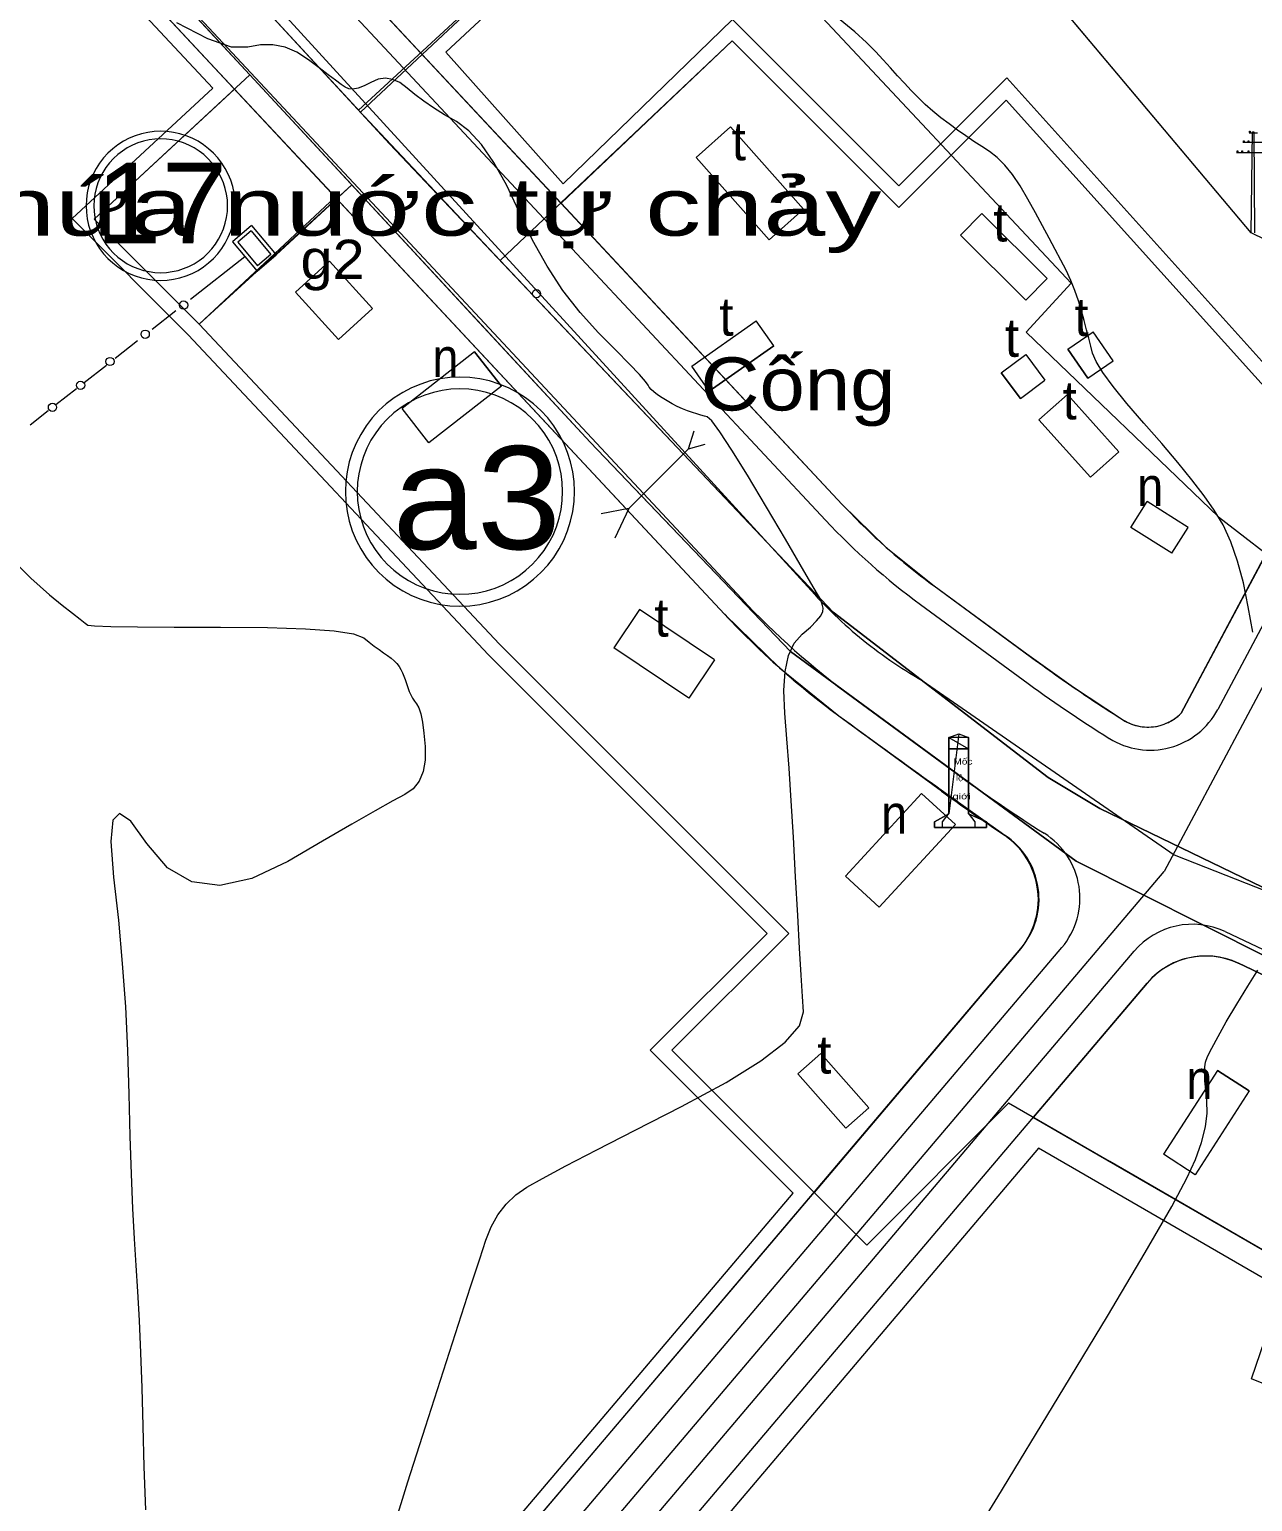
# Model space of a CAD drawing. Header units: metres. Extents: x 533049 to 537618, y 1849954 to 1852676.
# Drawn here: x 534537.1 to 534696.7, y 1851690.5 to 1851882.7 of the extents above; entities that cross this region are included whole.
import ezdxf

# ---------------------------------------------------------------- set-up
doc = ezdxf.new("R2010")
doc.units = ezdxf.units.M
doc.header["$LTSCALE"] = 2
for name, color, linetype, lineweight in [('11', 7, 'Continuous', 13), ('13', 7, 'Continuous', 13), ('16', 7, 'Continuous', 13), ('17', 7, 'Continuous', 13), ('20', 7, 'Continuous', 13), ('38', 7, 'Continuous', 13), ('50', 7, 'Continuous', 13), ('52', 7, 'Continuous', 13), ('54', 7, 'Continuous', 13), ('55', 7, 'Continuous', 13), ('57', 7, 'Continuous', 13)]:
    doc.layers.add(name, color=color, linetype=linetype, lineweight=lineweight)

msp = doc.modelspace()

# ---------------------------------------------------------------- linework, layer by layer
at = {"linetype": 'Continuous', "lineweight": 13}
for points in [[(534663.58, 1852131.84), (534571.52, 1852004.39), (534569.79, 1852002), (534585.19, 1851986.36), (534575.57, 1851975.13), (534599.1, 1851953.4), (534587.06, 1851941.36), (534618.6, 1851907.69), (534580.08, 1851872.11), (534598.55, 1851852.49), (534628.84, 1851881.17), (534650.59, 1851859.42), (534664.59, 1851873.42), (534701, 1851833), (534710.67, 1851842.67), (534738.28, 1851822.97), (534723.82, 1851796.6), (534746.73, 1851790.99), (534735.38, 1851758.28), (534762.52, 1851753.99), (534773.82, 1851796.15), (534825.47, 1851782.32), (534815.73, 1851745.98), (534862.36, 1851739.14)], [(534770.27, 1851745.36), (534767.73, 1851733.31), (534760.61, 1851711.59), (534758.39, 1851704.95), (534729.08, 1851714.48), (534722.72, 1851699.49), (534700.54, 1851708.35), (534704.41, 1851719.7), (534678.11, 1851734.89), (534664.9, 1851742.51), (534646.39, 1851724.01), (534620.97, 1851749.42), (534636.22, 1851764.67), (534598.47, 1851802.42), (534559.28, 1851844.2), (534566.84, 1851851.12), (534569.35, 1851853.24), (534579.19, 1851862.36)], [(534704.41, 1851719.7), (534664.9, 1851742.51), (534646.39, 1851724.01), (534620.97, 1851749.42), (534636.22, 1851764.67), (534598.47, 1851802.42), (534559.28, 1851844.2), (534566.84, 1851851.12), (534569.35, 1851853.24), (534579.19, 1851862.36), (534610.3, 1851828.78), (534636.43, 1851801.48), (534655.08, 1851787.79), (534673.73, 1851774.11), (534686.27, 1851767.8), (534698.81, 1851761.48)]]:
    msp.add_lwpolyline(points, dxfattribs=at)
for points in [[(534580.33, 1851871.84), (534618.6, 1851907.69), (534587.06, 1851941.36), (534599.1, 1851953.4), (534575.57, 1851975.13), (534585.19, 1851986.36), (534569.79, 1852002), (534557.44, 1851989.64), (534535.36, 1851966.56), (534514.63, 1851945.16), (534513.55, 1851944.16), (534546.67, 1851908.29)], [(534735.38, 1851758.28), (534746.73, 1851790.99), (534723.82, 1851796.6), (534738.28, 1851822.97), (534710.67, 1851842.67), (534701, 1851833), (534664.59, 1851873.42), (534650.59, 1851859.42), (534628.84, 1851881.17), (534598.55, 1851852.49), (534613.07, 1851837.16), (534642.01, 1851806.61), (534670.06, 1851785.02), (534676.82, 1851780.99), (534706.02, 1851766.84)], [(534579.19, 1851862.36), (534565.88, 1851876.72), (534545.58, 1851857.91), (534559.28, 1851844.2)]]:
    msp.add_lwpolyline(points, close=True, dxfattribs=at)
at = {"layer": '11'}
for points in [[(534564, 1851859.64), (534563.96, 1851860.49), (534563.85, 1851861.33), (534563.66, 1851862.16), (534563.41, 1851862.97), (534563.08, 1851863.75), (534562.69, 1851864.5), (534562.24, 1851865.22), (534561.72, 1851865.89), (534561.15, 1851866.52), (534560.52, 1851867.09), (534559.85, 1851867.61), (534559.13, 1851868.07), (534558.38, 1851868.46), (534557.59, 1851868.78), (534556.78, 1851869.04), (534555.95, 1851869.22), (534555.11, 1851869.33), (534554.26, 1851869.37), (534553.42, 1851869.33), (534552.57, 1851869.22), (534551.75, 1851869.04), (534550.94, 1851868.78), (534550.15, 1851868.46), (534549.4, 1851868.07), (534548.68, 1851867.61), (534548.01, 1851867.09), (534547.38, 1851866.52), (534546.81, 1851865.89), (534546.29, 1851865.22), (534545.84, 1851864.5), (534545.44, 1851863.75), (534545.12, 1851862.97), (534544.86, 1851862.16), (534544.68, 1851861.33), (534544.57, 1851860.49), (534544.53, 1851859.64), (534544.57, 1851858.79), (534544.68, 1851857.95), (534544.86, 1851857.12), (534545.12, 1851856.31), (534545.44, 1851855.53), (534545.84, 1851854.77), (534546.29, 1851854.06), (534546.81, 1851853.38), (534547.38, 1851852.76), (534548.01, 1851852.18), (534548.68, 1851851.67), (534549.4, 1851851.21), (534550.15, 1851850.82), (534550.94, 1851850.49), (534551.75, 1851850.24), (534552.57, 1851850.05), (534553.42, 1851849.94), (534554.26, 1851849.91), (534555.11, 1851849.94), (534555.95, 1851850.05), (534556.78, 1851850.24), (534557.59, 1851850.49), (534558.38, 1851850.82), (534559.13, 1851851.21), (534559.85, 1851851.67), (534560.52, 1851852.18), (534561.15, 1851852.76), (534561.72, 1851853.38), (534562.24, 1851854.06), (534562.69, 1851854.77), (534563.08, 1851855.53), (534563.41, 1851856.31), (534563.66, 1851857.12), (534563.85, 1851857.95), (534563.96, 1851858.79)], [(534562.99, 1851859.64), (534562.96, 1851860.4), (534562.86, 1851861.15), (534562.69, 1851861.9), (534562.46, 1851862.62), (534562.17, 1851863.33), (534561.82, 1851864), (534561.41, 1851864.64), (534560.95, 1851865.25), (534560.43, 1851865.81), (534559.87, 1851866.32), (534559.27, 1851866.78), (534558.63, 1851867.19), (534557.95, 1851867.55), (534557.25, 1851867.84), (534556.52, 1851868.07), (534555.78, 1851868.23), (534555.02, 1851868.33), (534554.26, 1851868.36), (534553.5, 1851868.33), (534552.75, 1851868.23), (534552.01, 1851868.07), (534551.28, 1851867.84), (534550.58, 1851867.55), (534549.9, 1851867.19), (534549.26, 1851866.78), (534548.66, 1851866.32), (534548.1, 1851865.81), (534547.58, 1851865.25), (534547.12, 1851864.64), (534546.71, 1851864), (534546.36, 1851863.33), (534546.07, 1851862.62), (534545.84, 1851861.9), (534545.67, 1851861.15), (534545.57, 1851860.4), (534545.54, 1851859.64), (534545.57, 1851858.88), (534545.67, 1851858.12), (534545.84, 1851857.38), (534546.07, 1851856.65), (534546.36, 1851855.95), (534546.71, 1851855.28), (534547.12, 1851854.63), (534547.58, 1851854.03), (534548.1, 1851853.47), (534548.66, 1851852.95), (534549.26, 1851852.49), (534549.9, 1851852.08), (534550.58, 1851851.73), (534551.28, 1851851.44), (534552.01, 1851851.21), (534552.75, 1851851.05), (534553.5, 1851850.95), (534554.26, 1851850.91), (534555.02, 1851850.95), (534555.78, 1851851.05), (534556.52, 1851851.21), (534557.25, 1851851.44), (534557.95, 1851851.73), (534558.63, 1851852.08), (534559.27, 1851852.49), (534559.87, 1851852.95), (534560.43, 1851853.47), (534560.95, 1851854.03), (534561.41, 1851854.63), (534561.82, 1851855.28), (534562.17, 1851855.95), (534562.46, 1851856.65), (534562.69, 1851857.38), (534562.86, 1851858.12), (534562.96, 1851858.88)], [(534608.26, 1851822.34), (534608.2, 1851823.64), (534608.03, 1851824.93), (534607.75, 1851826.21), (534607.36, 1851827.45), (534606.86, 1851828.65), (534606.26, 1851829.81), (534605.55, 1851830.91), (534604.76, 1851831.95), (534603.88, 1851832.91), (534602.92, 1851833.79), (534601.88, 1851834.58), (534600.78, 1851835.28), (534599.63, 1851835.89), (534598.42, 1851836.38), (534597.18, 1851836.78), (534595.91, 1851837.06), (534594.61, 1851837.23), (534593.31, 1851837.29), (534592.01, 1851837.23), (534590.71, 1851837.06), (534589.44, 1851836.78), (534588.2, 1851836.38), (534586.99, 1851835.89), (534585.84, 1851835.28), (534584.74, 1851834.58), (534583.7, 1851833.79), (534582.74, 1851832.91), (534581.86, 1851831.95), (534581.07, 1851830.91), (534580.36, 1851829.81), (534579.76, 1851828.65), (534579.26, 1851827.45), (534578.87, 1851826.21), (534578.59, 1851824.93), (534578.42, 1851823.64), (534578.36, 1851822.34), (534578.42, 1851821.03), (534578.59, 1851819.74), (534578.87, 1851818.47), (534579.26, 1851817.23), (534579.76, 1851816.02), (534580.36, 1851814.86), (534581.07, 1851813.76), (534581.86, 1851812.73), (534582.74, 1851811.77), (534583.7, 1851810.89), (534584.74, 1851810.09), (534585.84, 1851809.39), (534586.99, 1851808.79), (534588.2, 1851808.29), (534589.44, 1851807.9), (534590.71, 1851807.62), (534592.01, 1851807.45), (534593.31, 1851807.39), (534594.61, 1851807.45), (534595.91, 1851807.62), (534597.18, 1851807.9), (534598.42, 1851808.29), (534599.63, 1851808.79), (534600.78, 1851809.39), (534601.88, 1851810.09), (534602.92, 1851810.89), (534603.88, 1851811.77), (534604.76, 1851812.73), (534605.55, 1851813.76), (534606.26, 1851814.86), (534606.86, 1851816.02), (534607.36, 1851817.23), (534607.75, 1851818.47), (534608.03, 1851819.74), (534608.2, 1851821.03)], [(534606.71, 1851822.34), (534606.66, 1851823.51), (534606.51, 1851824.66), (534606.25, 1851825.81), (534605.9, 1851826.92), (534605.46, 1851828), (534604.92, 1851829.04), (534604.29, 1851830.02), (534603.58, 1851830.95), (534602.79, 1851831.81), (534601.92, 1851832.6), (534601, 1851833.32), (534600.01, 1851833.94), (534598.97, 1851834.48), (534597.89, 1851834.93), (534596.78, 1851835.28), (534595.64, 1851835.54), (534594.48, 1851835.69), (534593.31, 1851835.74), (534592.14, 1851835.69), (534590.98, 1851835.54), (534589.84, 1851835.28), (534588.73, 1851834.93), (534587.65, 1851834.48), (534586.61, 1851833.94), (534585.62, 1851833.32), (534584.7, 1851832.6), (534583.83, 1851831.81), (534583.04, 1851830.95), (534582.33, 1851830.02), (534581.7, 1851829.04), (534581.16, 1851828), (534580.72, 1851826.92), (534580.37, 1851825.81), (534580.11, 1851824.66), (534579.96, 1851823.51), (534579.91, 1851822.34), (534579.96, 1851821.17), (534580.11, 1851820.01), (534580.37, 1851818.87), (534580.72, 1851817.75), (534581.16, 1851816.67), (534581.7, 1851815.64), (534582.33, 1851814.65), (534583.04, 1851813.72), (534583.83, 1851812.86), (534584.7, 1851812.07), (534585.62, 1851811.36), (534586.61, 1851810.73), (534587.65, 1851810.19), (534588.73, 1851809.74), (534589.84, 1851809.39), (534590.98, 1851809.14), (534592.14, 1851808.99), (534593.31, 1851808.94), (534594.48, 1851808.99), (534595.64, 1851809.14), (534596.78, 1851809.39), (534597.89, 1851809.74), (534598.97, 1851810.19), (534600.01, 1851810.73), (534601, 1851811.36), (534601.92, 1851812.07), (534602.79, 1851812.86), (534603.58, 1851813.72), (534604.29, 1851814.65), (534604.92, 1851815.64), (534605.46, 1851816.67), (534605.9, 1851817.75), (534606.25, 1851818.87), (534606.51, 1851820.01), (534606.66, 1851821.17)]]:
    msp.add_lwpolyline(points, close=True, dxfattribs=at)
at = {"layer": '13'}
for points in [[(534840.88, 1852069.34), (534783.84, 1851957.97), (534685.19, 1851772.78)], [(534444.92, 1852021.67), (534639.6, 1851808.9), (534640.03, 1851808.45), (534640.45, 1851807.99), (534640.88, 1851807.55), (534641.32, 1851807.11), (534641.76, 1851806.67), (534642.21, 1851806.23), (534642.66, 1851805.81), (534643.11, 1851805.38), (534643.57, 1851804.96), (534644.04, 1851804.55), (534644.5, 1851804.14), (534644.98, 1851803.74), (534645.45, 1851803.34), (534645.93, 1851802.95), (534646.42, 1851802.56), (534646.91, 1851802.18), (534647.4, 1851801.8), (534647.9, 1851801.43), (534648.4, 1851801.06), (534648.91, 1851800.7), (534649.41, 1851800.34), (534649.93, 1851799.99), (534650.44, 1851799.64), (534650.96, 1851799.3), (534651.49, 1851798.97), (534652.01, 1851798.64), (534652.55, 1851798.32), (534653.08, 1851798), (534653.62, 1851797.69), (534686.5, 1851774.93), (534714.49, 1851763.94)], [(534524.44, 1851607.55), (534592.72, 1851663.71), (534685.19, 1851772.78)]]:
    msp.add_lwpolyline(points, dxfattribs=at)
at = {"layer": '17'}
for points in [[(534657.11, 1851790.26), (534658.41, 1851790.71), (534657.11, 1851780.29), (534655.23, 1851779.23), (534655.23, 1851778.52), (534662.01, 1851778.52), (534662.01, 1851779.26), (534659.67, 1851780.29), (534659.67, 1851788.75), (534659.67, 1851788.75), (534659.67, 1851789.22), (534659.67, 1851790.26)], [(534657.11, 1851788.75), (534659.67, 1851788.75), (534659.67, 1851780.29), (534662.01, 1851779.26), (534662.01, 1851778.52), (534655.23, 1851778.52), (534655.23, 1851779.23), (534657.11, 1851780.29), (534657.11, 1851790.26), (534659.67, 1851788.75)]]:
    msp.add_lwpolyline(points, close=True, dxfattribs=at)
msp.add_lwpolyline([(534657.11, 1851790.26), (534658.41, 1851790.71), (534659.67, 1851790.26), (534659.67, 1851789.22), (534659.67, 1851788.75), (534657.11, 1851788.75), (534657.11, 1851790.26), (534657.11, 1851780.36), (534656.22, 1851779.23), (534656.22, 1851778.52), (534660.56, 1851778.52), (534660.56, 1851779.23), (534659.67, 1851780.36), (534659.67, 1851788.75)], dxfattribs=at)
at = {"layer": '20'}
for p, q in [((534696.56, 1851856.13), (534662.84, 1851896.23)), ((534628.61, 1851869.93), (534624.12, 1851865.95)), ((534638.15, 1851859.18), (534628.61, 1851869.93)), ((534628.61, 1851869.93), (534638.15, 1851859.18)), ((534624.12, 1851865.95), (534633.66, 1851855.2)), ((534638.15, 1851859.18), (534633.66, 1851855.2)), ((534658.61, 1851855.8), (534661.43, 1851858.63)), ((534661.43, 1851858.63), (534669.95, 1851850.16)), ((534566.12, 1851857.06), (534563.61, 1851854.93)), ((534566.12, 1851857.06), (534563.61, 1851854.93)), ((534566.12, 1851857.06), (534569.35, 1851853.24)), ((534563.61, 1851854.93), (534566.84, 1851851.12)), ((534566.06, 1851856.35), (534564.32, 1851854.88)), ((534564.32, 1851854.88), (534566.9, 1851851.82)), ((534566.06, 1851856.35), (534568.65, 1851853.3)), ((534658.61, 1851855.8), (534667.13, 1851847.32)), ((534658.61, 1851855.8), (534667.13, 1851847.32)), ((534558.15, 1851847.47), (534565.23, 1851853.03)), ((534569.35, 1851853.24), (534566.84, 1851851.12)), ((534568.65, 1851853.3), (534566.9, 1851851.82)), ((534576.29, 1851852.4), (534571.85, 1851848.36)), ((534581.89, 1851846.23), (534576.29, 1851852.4)), ((534667.13, 1851847.32), (534669.95, 1851850.16)), ((534577.45, 1851842.2), (534571.85, 1851848.36)), ((534553.15, 1851843.55), (534556.24, 1851845.97)), ((534581.89, 1851846.23), (534577.45, 1851842.2)), ((534623.55, 1851838.73), (534631.97, 1851844.63)), ((534634.27, 1851841.36), (534631.97, 1851844.63)), ((534672.64, 1851840.92), (534675.94, 1851843.18)), ((534678.54, 1851839.39), (534675.94, 1851843.18)), ((534548.3, 1851839.74), (534551.23, 1851842.04)), ((534634.27, 1851841.36), (534625.84, 1851835.46)), ((534625.84, 1851835.46), (534634.27, 1851841.36)), ((534595.2, 1851840.59), (534585.75, 1851833.19)), ((534595.2, 1851840.59), (534598.72, 1851836.1)), ((534598.72, 1851836.1), (534595.2, 1851840.59)), ((534663.95, 1851837.83), (534667.15, 1851840.22)), ((534667.15, 1851840.22), (534669.65, 1851836.89)), ((534672.64, 1851840.92), (534675.24, 1851837.13)), ((534675.24, 1851837.13), (534672.64, 1851840.92)), ((534675.24, 1851837.13), (534678.54, 1851839.39)), ((534544.29, 1851836.59), (534547.17, 1851838.85)), ((534625.84, 1851835.46), (534623.55, 1851838.73)), ((534666.44, 1851834.5), (534663.95, 1851837.83)), ((534663.95, 1851837.83), (534666.44, 1851834.5)), ((534540.6, 1851833.7), (534543.28, 1851835.8)), ((534598.72, 1851836.1), (534589.27, 1851828.7)), ((534666.44, 1851834.5), (534669.65, 1851836.89)), ((534668.86, 1851831.69), (534672.58, 1851835.03)), ((534672.58, 1851835.03), (534679.29, 1851827.55)), ((534537.23, 1851831.05), (534539.6, 1851832.91)), ((534589.27, 1851828.7), (534585.75, 1851833.19)), ((534668.86, 1851831.69), (534675.57, 1851824.21)), ((534668.86, 1851831.69), (534675.57, 1851824.21)), ((534636.43, 1851801.48), (534610.3, 1851828.78)), ((534623.15, 1851827.9), (534615.34, 1851820.13)), ((534623.15, 1851827.9), (534625.3, 1851828.52)), ((534675.57, 1851824.21), (534679.29, 1851827.55)), ((534615.34, 1851820.13), (534611.74, 1851819.42)), ((534615.34, 1851820.13), (534613.54, 1851816.26)), ((534680.87, 1851817.66), (534683, 1851821.04)), ((534688.35, 1851817.67), (534683, 1851821.04)), ((534686.22, 1851814.29), (534680.87, 1851817.66)), ((534686.22, 1851814.29), (534680.87, 1851817.66)), ((534686.22, 1851814.29), (534688.35, 1851817.67)), ((534616.73, 1851806.95), (534613.39, 1851801.97)), ((534626.53, 1851800.38), (534616.73, 1851806.95)), ((534626.53, 1851800.38), (534616.73, 1851806.95)), ((534623.19, 1851795.4), (534613.39, 1851801.97)), ((534626.53, 1851800.38), (534623.19, 1851795.4)), ((534643.62, 1851772.15), (534653.54, 1851782.95)), ((534653.54, 1851782.95), (534657.96, 1851778.89)), ((534648.03, 1851768.09), (534657.96, 1851778.89)), ((534648.03, 1851768.09), (534657.96, 1851778.89)), ((534648.03, 1851768.09), (534643.62, 1851772.15)), ((534640.39, 1851749.01), (534637.39, 1851746.36)), ((534646.67, 1851741.9), (534640.39, 1851749.01)), ((534646.67, 1851741.9), (534640.39, 1851749.01)), ((534643.68, 1851739.26), (534637.39, 1851746.36)), ((534692.15, 1851746.78), (534685.11, 1851735.85)), ((534692.15, 1851746.78), (534696.28, 1851744.12)), ((534696.28, 1851744.12), (534692.15, 1851746.78)), ((534696.28, 1851744.12), (534689.24, 1851733.19)), ((534646.67, 1851741.9), (534643.68, 1851739.26)), ((534689.24, 1851733.19), (534685.11, 1851735.85))]:
    msp.add_line(p, q, dxfattribs=at)
for points in [[(534741.15, 1852246.88), (534721.54, 1852216.28), (534663.58, 1852131.84), (534569.79, 1852002), (534585.19, 1851986.36), (534565.95, 1851963.9), (534673.07, 1851849.55), (534667.19, 1851843.13), (534692.3, 1851819.06), (534711, 1851804.62), (534723.82, 1851796.6), (534822.11, 1851772.54), (534865.39, 1851759.7), (534875.54, 1851777.35), (534912.93, 1851766.65), (534991.2, 1851758.3), (535028.59, 1851760.44), (535030.2, 1851744.39), (535045.15, 1851742.79), (535046.22, 1851760.44), (535104.99, 1851748.14), (535104.96, 1851747.93), (535141.4, 1851743.47)], [(534584.13, 1851867.72), (534509.22, 1851948.85), (534459.87, 1852003.98)], [(534469.2, 1851982.51), (534510.99, 1851935.98), (534610.3, 1851828.78)], [(534739.71, 1851835.06), (534696.56, 1851856.13), (534662.84, 1851896.23)], [(534670.06, 1851785.02), (534642.01, 1851806.61), (534584.13, 1851867.72)], [(534584.13, 1851867.72), (534642.01, 1851806.61), (534670.06, 1851785.02), (534676.82, 1851780.99)], [(534615.34, 1851820.13), (534623.15, 1851827.9), (534623.88, 1851830.25)], [(534673.73, 1851774.11), (534636.43, 1851801.48), (534610.3, 1851828.78)], [(534676.82, 1851780.99), (534706.02, 1851766.84), (534735.38, 1851758.28)], [(534676.82, 1851780.99), (534706.02, 1851766.84), (534735.38, 1851758.28), (534783.22, 1851750.73)], [(534753.5, 1851690.37), (534767.73, 1851732.8), (534770.27, 1851745.36), (534730.73, 1851751.49), (534698.81, 1851761.48), (534673.73, 1851774.11)], [(534753.61, 1851690.69), (534767.73, 1851732.8), (534770.27, 1851745.36), (534730.73, 1851751.49), (534698.81, 1851761.48), (534673.73, 1851774.11)]]:
    msp.add_lwpolyline(points, dxfattribs=at)
for centre in [(534603.3, 1851848.17), (534557.25, 1851846.68), (534552.24, 1851842.88), (534547.64, 1851839.32), (534543.81, 1851836.21), (534540.14, 1851833.34)]:
    msp.add_circle(centre, 0.539, dxfattribs=at)
at = {"layer": '38'}
for points in [[(534621.43, 1851907.6), (534591.47, 1851879.69), (534606.78, 1851862.5), (534628.87, 1851883.96), (534650.59, 1851862.25), (534664.66, 1851876.32), (534701.08, 1851835.9)], [(534621.43, 1851907.6), (534591.47, 1851879.69), (534606.78, 1851862.5), (534628.87, 1851883.96), (534650.59, 1851862.25), (534664.66, 1851876.32), (534701.08, 1851835.9)], [(534557.84, 1851842.81), (534542.69, 1851857.96), (534561.06, 1851874.98), (534539.79, 1851897.77), (534518.59, 1851881.49), (534501.9, 1851898.18)], [(534588.64, 1851673.97), (534636.79, 1851730.77), (534618.15, 1851749.42), (534633.4, 1851764.67), (534597.04, 1851801.03), (534557.84, 1851842.81), (534542.69, 1851857.96), (534561.06, 1851874.98), (534539.79, 1851897.77), (534518.59, 1851881.49), (534501.9, 1851898.18)], [(534588.64, 1851673.97), (534636.79, 1851730.77), (534618.15, 1851749.42), (534633.4, 1851764.67), (534597.04, 1851801.03), (534557.84, 1851842.81)], [(534746.52, 1851673.93), (534750.47, 1851691.21), (534754.3, 1851702.98), (534730.85, 1851710.6), (534724.41, 1851695.43), (534696.6, 1851706.55), (534700.6, 1851718.27), (534668.82, 1851736.63), (534612.28, 1851669.93)], [(534746.52, 1851673.93), (534750.47, 1851691.21), (534754.3, 1851702.98), (534730.85, 1851710.6), (534724.41, 1851695.43), (534696.6, 1851706.55), (534700.6, 1851718.27), (534668.82, 1851736.63), (534612.28, 1851669.93)]]:
    msp.add_lwpolyline(points, dxfattribs=at)
at = {"layer": '50'}
msp.add_lwpolyline([(534577.23, 1851860.57), (534563.89, 1851874.87), (534545.58, 1851857.91), (534559.28, 1851844.2)], close=True, dxfattribs=at)
at = {"layer": '52'}
for points in [[(534528.78, 1851943.27), (534588.4, 1851879.39), (534618.6, 1851907.69)], [(534701, 1851833), (534664.59, 1851873.42), (534650.59, 1851859.42), (534628.84, 1851881.17), (534606.49, 1851860.01), (534643.2, 1851820.66), (534648.94, 1851815.06), (534655.17, 1851810.03), (534667.26, 1851801.16), (534673.37, 1851796.8), (534679.64, 1851792.67), (534680.09, 1851792.39), (534680.56, 1851792.15), (534681.05, 1851791.95), (534681.56, 1851791.8), (534682.07, 1851791.69), (534682.6, 1851791.62), (534683.13, 1851791.6), (534683.65, 1851791.63), (534684.18, 1851791.7), (534684.69, 1851791.82), (534685.2, 1851791.98), (534685.68, 1851792.19), (534686.15, 1851792.44), (534686.59, 1851792.73), (534687.01, 1851793.05), (534687.4, 1851793.41), (534712.82, 1851841.13)], [(534701.1, 1851757.84), (534694.89, 1851760.78), (534694.08, 1851761.11), (534693.25, 1851761.38), (534692.4, 1851761.57), (534691.54, 1851761.69), (534690.67, 1851761.73), (534689.8, 1851761.7), (534688.93, 1851761.59), (534688.08, 1851761.41), (534687.25, 1851761.15), (534686.44, 1851760.82), (534685.66, 1851760.42), (534684.92, 1851759.96), (534684.23, 1851759.43), (534683.58, 1851758.84), (534682.99, 1851758.2), (534668.12, 1851740.66), (534704.41, 1851719.7)]]:
    msp.add_lwpolyline(points, dxfattribs=at)
msp.add_lwpolyline([(534559.28, 1851844.2), (534577.04, 1851860.78), (534627.85, 1851806.33), (534634.99, 1851799.36), (534642.75, 1851793.09), (534653.53, 1851785.26), (534664.39, 1851777.52), (534665.08, 1851776.98), (534665.73, 1851776.39), (534666.33, 1851775.74), (534666.86, 1851775.04), (534667.34, 1851774.3), (534667.75, 1851773.52), (534668.09, 1851772.7), (534668.36, 1851771.87), (534668.56, 1851771.01), (534668.69, 1851770.14), (534668.74, 1851769.26), (534668.71, 1851768.37), (534668.61, 1851767.5), (534668.43, 1851766.64), (534668.18, 1851765.79), (534667.86, 1851764.97), (534667.47, 1851764.18), (534667.02, 1851763.43), (534666.5, 1851762.71), (534639.51, 1851730.88), (534620.97, 1851749.42), (534636.22, 1851764.67), (534598.47, 1851802.42)], close=True, dxfattribs=at)
at = {"layer": '54'}
for p, q in [((534528.78, 1851943.27), (534643.2, 1851820.66)), ((534526.59, 1851941.23), (534641.01, 1851818.61)), ((534508.91, 1851933.79), (534627.85, 1851806.33)), ((534764.07, 1851928.84), (534692.19, 1851793.9)), ((534655.17, 1851810.03), (534668.56, 1851800.2)), ((534653.4, 1851807.61), (534666.79, 1851797.78)), ((534644.52, 1851795.51), (534657.91, 1851785.69)), ((534642.75, 1851793.09), (534656.14, 1851783.27)), ((534592.99, 1851669.82), (534671.84, 1851762.83)), ((534681.26, 1851762.34), (534604, 1851671.21))]:
    msp.add_line(p, q, dxfattribs=at)
for points in [[(534448.14, 1852006.51), (534511.1, 1851935.84), (534630.04, 1851808.38)], [(534693.15, 1851764.91), (534702.23, 1851760.63), (534715.53, 1851756.07)]]:
    msp.add_lwpolyline(points, dxfattribs=at)
for centre, radius, start, end in [((534705.9, 1851879.16), 88.75, 223.0198, 233.7327), ((534705.9, 1851879.16), 103.75, 223.0198, 233.7327), ((534705.9, 1851879.16), 106.75, 223.0198, 233.7327), ((534778.44, 1851949.96), 188.75, 233.7327, 237.8656), ((534683.37, 1851798.6), 10, 237.8656, 331.956), ((534778.44, 1851949.96), 203.75, 233.7327, 237.6961), ((534664.21, 1851769.29), 10, 319.7095, 57.6961), ((534688.89, 1851755.87), 10, 64.722, 139.7096)]:
    msp.add_arc(centre, radius, start, end, dxfattribs=at)
at = {"layer": '55'}
for p, q in [((534759.66, 1851929.06), (534687.4, 1851793.41)), ((534559.28, 1851844.2), (534577.04, 1851860.78)), ((534642.75, 1851793.09), (534656.14, 1851783.27)), ((534590.17, 1851672.68), (534666.5, 1851762.71)), ((534609.88, 1851671.97), (534682.99, 1851758.2))]:
    msp.add_line(p, q, dxfattribs=at)
for points in [[(534445.89, 1852004.53), (534508.88, 1851933.82), (534627.85, 1851806.33)], [(534528.78, 1851943.27), (534588.4, 1851879.39), (534618.6, 1851907.69)], [(534618.6, 1851907.69), (534588.4, 1851879.39), (534606.52, 1851859.97), (534628.84, 1851881.17), (534650.59, 1851859.42), (534664.59, 1851873.42), (534701, 1851833)], [(534559.28, 1851844.2), (534545.58, 1851857.91), (534563.89, 1851874.87), (534540.01, 1851900.46)], [(534701, 1851833), (534664.59, 1851873.42), (534650.59, 1851859.42), (534628.84, 1851881.17), (534606.52, 1851859.97), (534643.2, 1851820.66), (534643.58, 1851820.26), (534643.96, 1851819.86), (534644.35, 1851819.46), (534644.73, 1851819.06), (534645.12, 1851818.67), (534645.51, 1851818.28), (534645.91, 1851817.89), (534646.3, 1851817.51), (534646.7, 1851817.12), (534647.1, 1851816.74), (534647.51, 1851816.36), (534647.91, 1851815.99), (534648.32, 1851815.62), (534648.73, 1851815.25), (534649.14, 1851814.88), (534649.56, 1851814.52), (534649.98, 1851814.15), (534650.4, 1851813.79), (534650.82, 1851813.44), (534651.25, 1851813.08), (534651.67, 1851812.73), (534652.1, 1851812.38), (534652.53, 1851812.04), (534652.97, 1851811.7), (534653.4, 1851811.36), (534653.84, 1851811.02), (534654.28, 1851810.69), (534654.73, 1851810.35), (534655.17, 1851810.03), (534667.26, 1851801.16), (534667.68, 1851800.85), (534668.09, 1851800.54), (534668.51, 1851800.24), (534668.93, 1851799.93), (534669.35, 1851799.63), (534669.77, 1851799.33), (534670.19, 1851799.02), (534670.61, 1851798.72), (534671.04, 1851798.43), (534671.46, 1851798.13), (534671.88, 1851797.83), (534672.31, 1851797.53), (534672.73, 1851797.24), (534673.16, 1851796.95), (534673.59, 1851796.65), (534674.01, 1851796.36), (534674.44, 1851796.07), (534674.87, 1851795.78), (534675.3, 1851795.49), (534675.73, 1851795.21), (534676.16, 1851794.92), (534676.6, 1851794.64), (534677.03, 1851794.35), (534677.46, 1851794.07), (534677.9, 1851793.79), (534678.33, 1851793.51), (534678.77, 1851793.23), (534679.2, 1851792.95), (534679.64, 1851792.67), (534679.88, 1851792.51), (534680.14, 1851792.36), (534680.39, 1851792.23), (534680.66, 1851792.11), (534680.93, 1851792), (534681.21, 1851791.9), (534681.48, 1851791.81), (534681.77, 1851791.75), (534682.05, 1851791.69), (534682.34, 1851791.65), (534682.63, 1851791.62), (534682.93, 1851791.6), (534683.22, 1851791.6), (534683.51, 1851791.62), (534683.8, 1851791.64), (534684.09, 1851791.69), (534684.37, 1851791.74), (534684.66, 1851791.81), (534684.94, 1851791.89), (534685.21, 1851791.99), (534685.48, 1851792.1), (534685.75, 1851792.22), (534686.01, 1851792.36), (534686.26, 1851792.5), (534686.5, 1851792.66), (534686.74, 1851792.83), (534686.97, 1851793.02), (534687.19, 1851793.21), (534687.4, 1851793.41), (534712.82, 1851841.13)], [(534590.17, 1851672.68), (534639.51, 1851730.88), (534620.97, 1851749.42), (534636.22, 1851764.67), (534598.47, 1851802.42), (534559.28, 1851844.2)], [(534701.1, 1851757.84), (534694.89, 1851760.78), (534694.48, 1851760.96), (534694.06, 1851761.13), (534693.63, 1851761.27), (534693.2, 1851761.4), (534692.76, 1851761.5), (534692.31, 1851761.59), (534691.87, 1851761.66), (534691.42, 1851761.7), (534690.97, 1851761.73), (534690.52, 1851761.73), (534690.07, 1851761.72), (534689.62, 1851761.68), (534689.17, 1851761.63), (534688.72, 1851761.55), (534688.28, 1851761.46), (534687.85, 1851761.34), (534687.42, 1851761.21), (534686.99, 1851761.05), (534686.58, 1851760.88), (534686.17, 1851760.69), (534685.77, 1851760.48), (534685.38, 1851760.25), (534685, 1851760.01), (534684.63, 1851759.74), (534684.28, 1851759.47), (534683.93, 1851759.17), (534683.61, 1851758.86), (534683.29, 1851758.54), (534682.99, 1851758.2), (534668.12, 1851740.66), (534704.41, 1851719.7)], [(534694.89, 1851760.78), (534701.1, 1851757.84), (534714.62, 1851753.21)]]:
    msp.add_lwpolyline(points, dxfattribs=at)
msp.add_lwpolyline([(534559.28, 1851844.2), (534577.04, 1851860.78), (534627.85, 1851806.33), (534628.32, 1851805.83), (534628.79, 1851805.33), (534629.27, 1851804.84), (534629.75, 1851804.34), (534630.24, 1851803.85), (534630.72, 1851803.37), (534631.21, 1851802.89), (534631.71, 1851802.41), (534632.2, 1851801.93), (534632.7, 1851801.46), (534633.21, 1851800.99), (534633.71, 1851800.52), (534634.22, 1851800.05), (534634.73, 1851799.59), (534635.25, 1851799.14), (534635.76, 1851798.68), (534636.28, 1851798.23), (534636.81, 1851797.79), (534637.33, 1851797.34), (534637.86, 1851796.9), (534638.39, 1851796.46), (534638.93, 1851796.03), (534639.47, 1851795.6), (534640.01, 1851795.17), (534640.55, 1851794.75), (534641.09, 1851794.33), (534641.64, 1851793.92), (534642.19, 1851793.5), (534642.75, 1851793.09), (534643.49, 1851792.55), (534644.23, 1851792.01), (534644.97, 1851791.46), (534645.71, 1851790.92), (534646.46, 1851790.38), (534647.2, 1851789.84), (534647.94, 1851789.3), (534648.69, 1851788.76), (534649.43, 1851788.22), (534650.18, 1851787.68), (534650.92, 1851787.14), (534651.67, 1851786.6), (534652.41, 1851786.06), (534653.16, 1851785.53), (534653.9, 1851784.99), (534654.65, 1851784.45), (534655.4, 1851783.92), (534656.14, 1851783.38), (534656.89, 1851782.85), (534657.64, 1851782.31), (534658.39, 1851781.78), (534659.14, 1851781.24), (534659.89, 1851780.71), (534660.63, 1851780.18), (534661.38, 1851779.65), (534662.13, 1851779.11), (534662.88, 1851778.58), (534663.63, 1851778.05), (534664.39, 1851777.52), (534664.85, 1851777.18), (534665.29, 1851776.8), (534665.71, 1851776.41), (534666.11, 1851775.99), (534666.48, 1851775.55), (534666.83, 1851775.09), (534667.15, 1851774.61), (534667.45, 1851774.11), (534667.71, 1851773.6), (534667.95, 1851773.07), (534668.16, 1851772.53), (534668.33, 1851771.98), (534668.48, 1851771.42), (534668.59, 1851770.86), (534668.67, 1851770.29), (534668.72, 1851769.71), (534668.74, 1851769.13), (534668.72, 1851768.56), (534668.67, 1851767.98), (534668.59, 1851767.41), (534668.48, 1851766.84), (534668.34, 1851766.28), (534668.16, 1851765.73), (534667.96, 1851765.19), (534667.72, 1851764.67), (534667.46, 1851764.15), (534667.16, 1851763.66), (534666.84, 1851763.18), (534666.5, 1851762.71), (534639.51, 1851730.88), (534620.97, 1851749.42), (534636.22, 1851764.67), (534598.47, 1851802.42)], close=True, dxfattribs=at)
for centre, radius, start, end in [((534705.9, 1851879.16), 106.75, 223.0198, 233.7327), ((534778.44, 1851949.96), 206.75, 233.7327, 236.5188), ((534658.87, 1851769.18), 10, 319.7095, 56.5188), ((534690.62, 1851751.73), 10, 64.722, 139.7096)]:
    msp.add_arc(centre, radius, start, end, dxfattribs=at)
at = {"layer": '57'}
for p, q in [((534696.56, 1851856.13), (534662.84, 1851896.23)), ((534628.61, 1851869.93), (534624.12, 1851865.95)), ((534638.15, 1851859.18), (534628.61, 1851869.93)), ((534628.61, 1851869.93), (534638.15, 1851859.18)), ((534695.47, 1851867.93), (534698.18, 1851867.93)), ((534696.28, 1851869.18), (534697.37, 1851869.18)), ((534694.66, 1851866.6), (534698.94, 1851866.6)), ((534624.12, 1851865.95), (534633.66, 1851855.2)), ((534638.15, 1851859.18), (534633.66, 1851855.2)), ((534658.61, 1851855.8), (534661.43, 1851858.63)), ((534661.43, 1851858.63), (534669.95, 1851850.16)), ((534566.12, 1851857.06), (534563.61, 1851854.93)), ((534566.12, 1851857.06), (534563.61, 1851854.93)), ((534566.12, 1851857.06), (534569.35, 1851853.24)), ((534563.61, 1851854.93), (534566.84, 1851851.12)), ((534566.06, 1851856.35), (534564.32, 1851854.88)), ((534564.32, 1851854.88), (534566.9, 1851851.82)), ((534566.06, 1851856.35), (534568.65, 1851853.3)), ((534658.61, 1851855.8), (534667.13, 1851847.32)), ((534658.61, 1851855.8), (534667.13, 1851847.32)), ((534558.15, 1851847.47), (534565.23, 1851853.03)), ((534569.35, 1851853.24), (534566.84, 1851851.12)), ((534568.65, 1851853.3), (534566.9, 1851851.82)), ((534576.29, 1851852.4), (534571.85, 1851848.36)), ((534581.89, 1851846.23), (534576.29, 1851852.4)), ((534667.13, 1851847.32), (534669.95, 1851850.16)), ((534577.45, 1851842.2), (534571.85, 1851848.36)), ((534553.15, 1851843.55), (534556.24, 1851845.97)), ((534581.89, 1851846.23), (534577.45, 1851842.2)), ((534623.55, 1851838.73), (534631.97, 1851844.63)), ((534634.27, 1851841.36), (534631.97, 1851844.63)), ((534672.64, 1851840.92), (534675.94, 1851843.18)), ((534678.54, 1851839.39), (534675.94, 1851843.18)), ((534548.3, 1851839.74), (534551.23, 1851842.04)), ((534634.27, 1851841.36), (534625.84, 1851835.46)), ((534625.84, 1851835.46), (534634.27, 1851841.36)), ((534595.2, 1851840.59), (534585.75, 1851833.19)), ((534595.2, 1851840.59), (534598.72, 1851836.1)), ((534598.72, 1851836.1), (534595.2, 1851840.59)), ((534663.95, 1851837.83), (534667.15, 1851840.22)), ((534667.15, 1851840.22), (534669.65, 1851836.89)), ((534672.64, 1851840.92), (534675.24, 1851837.13)), ((534675.24, 1851837.13), (534672.64, 1851840.92)), ((534675.24, 1851837.13), (534678.54, 1851839.39)), ((534544.29, 1851836.59), (534547.17, 1851838.85)), ((534625.84, 1851835.46), (534623.55, 1851838.73)), ((534666.44, 1851834.5), (534663.95, 1851837.83)), ((534663.95, 1851837.83), (534666.44, 1851834.5)), ((534540.6, 1851833.7), (534543.28, 1851835.8)), ((534598.72, 1851836.1), (534589.27, 1851828.7)), ((534666.44, 1851834.5), (534669.65, 1851836.89)), ((534668.86, 1851831.69), (534672.58, 1851835.03)), ((534672.58, 1851835.03), (534679.29, 1851827.55)), ((534537.23, 1851831.05), (534539.6, 1851832.91)), ((534589.27, 1851828.7), (534585.75, 1851833.19)), ((534668.86, 1851831.69), (534675.57, 1851824.21)), ((534668.86, 1851831.69), (534675.57, 1851824.21)), ((534636.43, 1851801.48), (534610.3, 1851828.78)), ((534623.15, 1851827.9), (534615.34, 1851820.13)), ((534623.15, 1851827.9), (534625.3, 1851828.52)), ((534675.57, 1851824.21), (534679.29, 1851827.55)), ((534615.34, 1851820.13), (534611.74, 1851819.42)), ((534615.34, 1851820.13), (534613.54, 1851816.26)), ((534680.87, 1851817.66), (534683, 1851821.04)), ((534688.35, 1851817.67), (534683, 1851821.04)), ((534686.22, 1851814.29), (534680.87, 1851817.66)), ((534686.22, 1851814.29), (534680.87, 1851817.66)), ((534686.22, 1851814.29), (534688.35, 1851817.67)), ((534616.73, 1851806.95), (534613.39, 1851801.97)), ((534626.53, 1851800.38), (534616.73, 1851806.95)), ((534626.53, 1851800.38), (534616.73, 1851806.95)), ((534623.19, 1851795.4), (534613.39, 1851801.97)), ((534626.53, 1851800.38), (534623.19, 1851795.4)), ((534643.62, 1851772.15), (534653.54, 1851782.95)), ((534653.54, 1851782.95), (534657.96, 1851778.89)), ((534648.03, 1851768.09), (534657.96, 1851778.89)), ((534648.03, 1851768.09), (534657.96, 1851778.89)), ((534648.03, 1851768.09), (534643.62, 1851772.15)), ((534640.39, 1851749.01), (534637.39, 1851746.36)), ((534646.67, 1851741.9), (534640.39, 1851749.01)), ((534646.67, 1851741.9), (534640.39, 1851749.01)), ((534643.68, 1851739.26), (534637.39, 1851746.36)), ((534692.15, 1851746.78), (534685.11, 1851735.85)), ((534692.15, 1851746.78), (534696.28, 1851744.12)), ((534696.28, 1851744.12), (534692.15, 1851746.78)), ((534696.28, 1851744.12), (534689.24, 1851733.19)), ((534646.67, 1851741.9), (534643.68, 1851739.26)), ((534689.24, 1851733.19), (534685.11, 1851735.85))]:
    msp.add_line(p, q, dxfattribs=at)
for points in [[(534741.15, 1852246.88), (534721.54, 1852216.28), (534663.58, 1852131.84), (534569.79, 1852002), (534585.19, 1851986.36), (534565.95, 1851963.9), (534673.07, 1851849.55), (534667.19, 1851843.13), (534692.3, 1851819.06), (534711, 1851804.62), (534723.82, 1851796.6), (534822.11, 1851772.54), (534865.39, 1851759.7), (534875.54, 1851777.35), (534912.93, 1851766.65), (534991.2, 1851758.3), (535028.59, 1851760.44), (535030.2, 1851744.39), (535045.15, 1851742.79), (535046.22, 1851760.44), (535104.99, 1851748.14), (535104.96, 1851747.93), (535141.4, 1851743.47)], [(534424.24, 1852067.78), (534423.92, 1852062.01), (534423.34, 1852051.79), (534424.59, 1852047.05), (534428.24, 1852033.21), (534437.08, 1852018.87), (534446.17, 1852008.58), (534461.31, 1851991.44), (534493.14, 1851955.86), (534510.99, 1851935.98), (534542.28, 1851902.2), (534565.88, 1851876.72), (534579.19, 1851862.36), (534594.74, 1851845.57), (534610.3, 1851828.78), (534616.99, 1851821.78)], [(534862.37, 1851739.14), (534815.73, 1851745.98), (534762.52, 1851753.99), (534735.38, 1851758.28), (534706.02, 1851766.84), (534676.82, 1851780.99), (534670.06, 1851785.02), (534642.01, 1851806.61), (534622.48, 1851827.23), (534598.55, 1851852.49), (534580.08, 1851872.11), (534513.55, 1851944.16), (534525, 1851955.86), (534541.02, 1851972.71), (534557.44, 1851989.64), (534569.79, 1852002), (534616.69, 1852066.92)], [(534584.13, 1851867.72), (534509.22, 1851948.85), (534459.87, 1852003.98)], [(534469.2, 1851982.51), (534510.99, 1851935.98), (534610.3, 1851828.78)], [(534739.71, 1851835.06), (534696.56, 1851856.13), (534662.84, 1851896.23)], [(534638.14, 1851754.44), (534638, 1851756.45), (534637.82, 1851759.22), (534637.62, 1851762.74), (534637.38, 1851767.02), (534637.11, 1851772.05), (534636.82, 1851777.23), (534636.54, 1851781.96), (534636.26, 1851786.24), (534635.98, 1851790.07), (534635.71, 1851793.44), (534635.58, 1851796.38), (534635.74, 1851798.87), (534636.19, 1851800.94), (534636.94, 1851802.56), (534637.98, 1851803.75), (534639.04, 1851804.66), (534639.84, 1851805.46), (534640.39, 1851806.14), (534640.68, 1851806.69), (534640.71, 1851807.13), (534640.61, 1851807.49), (534640.53, 1851807.79), (534640.45, 1851808.04), (534640.37, 1851808.24), (534640.31, 1851808.39), (534639.98, 1851808.97), (534639.11, 1851810.45), (534637.71, 1851812.83), (534635.78, 1851816.11), (534633.31, 1851820.3), (534630.81, 1851824.49), (534628.79, 1851827.76), (534627.24, 1851830.12), (534626.18, 1851831.56), (534625.59, 1851832.1), (534625.2, 1851832.19), (534624.76, 1851832.32), (534624.24, 1851832.48), (534623.66, 1851832.67), (534623.01, 1851832.9), (534622.34, 1851833.16), (534621.66, 1851833.46), (534621, 1851833.8), (534620.34, 1851834.17), (534619.69, 1851834.58), (534619.09, 1851834.98), (534618.61, 1851835.35), (534618.25, 1851835.68), (534617.99, 1851835.98), (534617.85, 1851836.23), (534617.53, 1851836.7), (534616.72, 1851837.61), (534615.43, 1851838.98), (534613.66, 1851840.8), (534611.4, 1851843.08), (534608.99, 1851845.71), (534606.74, 1851848.6), (534604.67, 1851851.75), (534602.77, 1851855.17), (534601.03, 1851858.84), (534599.39, 1851862.36), (534597.74, 1851865.29), (534596.11, 1851867.65), (534594.48, 1851869.43), (534592.85, 1851870.62), (534591.3, 1851871.52), (534589.87, 1851872.41), (534588.59, 1851873.29), (534587.44, 1851874.15), (534586.42, 1851875.01), (534585.47, 1851875.71), (534584.52, 1851876.14), (534583.58, 1851876.29), (534582.64, 1851876.16), (534581.7, 1851875.75), (534580.81, 1851875.28), (534580.03, 1851874.99), (534579.35, 1851874.86), (534578.79, 1851874.89), (534578.33, 1851875.1), (534577.81, 1851875.47), (534577.08, 1851876.02), (534576.12, 1851876.74), (534574.95, 1851877.63), (534573.55, 1851878.69), (534572.03, 1851879.68), (534570.49, 1851880.33), (534568.91, 1851880.66), (534567.3, 1851880.66), (534565.65, 1851880.33), (534563.52, 1851880.36), (534560.43, 1851881.42), (534556.38, 1851883.52)], [(534696.76, 1851803.98), (534696.18, 1851807.29), (534695.55, 1851810.42), (534694.79, 1851813.24), (534693.9, 1851815.77), (534692.88, 1851817.99), (534691.73, 1851819.92), (534690.4, 1851821.79), (534688.81, 1851823.86), (534686.98, 1851826.13), (534684.9, 1851828.6), (534682.56, 1851831.27), (534680.33, 1851833.85), (534678.55, 1851836.05), (534677.21, 1851837.88), (534676.32, 1851839.33), (534675.87, 1851840.4), (534675.64, 1851841.34), (534675.38, 1851842.35), (534675.08, 1851843.46), (534674.76, 1851844.65), (534674.41, 1851845.93), (534674.01, 1851847.25), (534673.55, 1851848.57), (534673.01, 1851849.9), (534672.4, 1851851.23), (534671.73, 1851852.56), (534670.99, 1851853.95), (534670.19, 1851855.43), (534669.33, 1851857.02), (534668.41, 1851858.72), (534667.43, 1851860.51), (534666.42, 1851862.23), (534665.41, 1851863.72), (534664.41, 1851864.95), (534663.41, 1851865.95), (534662.41, 1851866.71), (534661.4, 1851867.36), (534660.37, 1851868.04), (534659.31, 1851868.77), (534658.23, 1851869.52), (534657.13, 1851870.32), (534656.05, 1851871.14), (534655.01, 1851871.99), (534654.02, 1851872.86), (534653.08, 1851873.76), (534652.2, 1851874.68), (534651.32, 1851875.64), (534650.41, 1851876.62), (534649.48, 1851877.64), (534648.52, 1851878.7), (534647.53, 1851879.78), (534646.35, 1851880.97), (534644.82, 1851882.35), (534642.93, 1851883.9)], [(534696.56, 1851856.13), (534696.71, 1851869.28), (534696.88, 1851869.28), (534696.99, 1851856.13)], [(534670.06, 1851785.02), (534642.01, 1851806.61), (534584.13, 1851867.72)], [(534584.13, 1851867.72), (534642.01, 1851806.61), (534670.06, 1851785.02), (534676.82, 1851780.99)], [(534615.34, 1851820.13), (534623.15, 1851827.9), (534623.88, 1851830.25)], [(534673.73, 1851774.11), (534636.43, 1851801.48), (534610.3, 1851828.78)], [(534616.99, 1851821.78), (534636.43, 1851801.48), (534673.73, 1851774.11), (534698.81, 1851761.48), (534730.73, 1851751.49), (534750.5, 1851748.43), (534770.27, 1851745.36), (534767.73, 1851732.8), (534764.17, 1851722.45), (534759.5, 1851708.27), (534758.47, 1851704.92), (534753.61, 1851690.69), (534751.24, 1851680.43)], [(534533.63, 1851814.76), (534537.33, 1851811.06), (534539.77, 1851808.85), (534541.42, 1851807.53), (534542.74, 1851806.48), (534543.74, 1851805.69), (534544.42, 1851805.17), (534544.77, 1851804.91), (534545.62, 1851804.8), (534547.77, 1851804.72), (534551.23, 1851804.67), (534556, 1851804.65), (534562.08, 1851804.65), (534568.21, 1851804.61), (534573.14, 1851804.45), (534576.88, 1851804.17), (534579.41, 1851803.76), (534580.75, 1851803.24), (534581.46, 1851802.68), (534582.13, 1851802.17), (534582.75, 1851801.71), (534583.32, 1851801.31), (534583.85, 1851800.95), (534584.33, 1851800.61), (534584.74, 1851800.26), (534585.09, 1851799.89), (534585.38, 1851799.51), (534585.61, 1851799.12), (534585.8, 1851798.7), (534585.99, 1851798.26), (534586.17, 1851797.8), (534586.34, 1851797.3), (534586.5, 1851796.78), (534586.68, 1851796.27), (534586.88, 1851795.8), (534587.11, 1851795.37), (534587.37, 1851794.98), (534587.65, 1851794.63), (534587.94, 1851794.14), (534588.19, 1851793.34), (534588.41, 1851792.23), (534588.6, 1851790.81), (534588.77, 1851789.07), (534588.78, 1851787.3), (534588.52, 1851785.8), (534587.99, 1851784.54), (534587.2, 1851783.55), (534586.14, 1851782.81), (534584.57, 1851781.98), (534582.25, 1851780.68), (534579.19, 1851778.93), (534575.38, 1851776.72), (534570.83, 1851774.05), (534566.15, 1851771.83), (534561.98, 1851770.95), (534558.31, 1851771.43), (534555.14, 1851773.25), (534552.47, 1851776.42), (534550.37, 1851779.32), (534548.88, 1851780.33), (534548.01, 1851779.45), (534547.76, 1851776.68), (534548.12, 1851772.01), (534548.74, 1851766.39), (534549.25, 1851760.75), (534549.65, 1851755.09), (534549.94, 1851749.4), (534550.12, 1851743.68), (534550.25, 1851738.21), (534550.41, 1851733.24), (534550.59, 1851728.78), (534550.79, 1851724.81), (534551.02, 1851721.35)], [(534657.11, 1851790.26), (534658.41, 1851790.71), (534659.67, 1851790.26), (534659.67, 1851789.22), (534659.67, 1851788.75), (534657.11, 1851788.75), (534657.11, 1851790.26), (534657.11, 1851780.36), (534656.22, 1851779.23), (534656.22, 1851778.52), (534660.56, 1851778.52), (534660.56, 1851779.23), (534659.67, 1851780.36), (534659.67, 1851788.75)], [(534676.82, 1851780.99), (534706.02, 1851766.84), (534735.38, 1851758.28)], [(534676.82, 1851780.99), (534706.02, 1851766.84), (534735.38, 1851758.28), (534783.22, 1851750.73)], [(534753.5, 1851690.37), (534767.73, 1851732.8), (534770.27, 1851745.36), (534730.73, 1851751.49), (534698.81, 1851761.48), (534673.73, 1851774.11)], [(534753.61, 1851690.69), (534767.73, 1851732.8), (534770.27, 1851745.36), (534730.73, 1851751.49), (534698.81, 1851761.48), (534673.73, 1851774.11)], [(534694.68, 1851755.44), (534696.12, 1851757.8), (534697.44, 1851759.9)], [(534655.68, 1851678.42), (534663.48, 1851691.16), (534671.38, 1851704.1), (534677.8, 1851714.73), (534682.73, 1851723.05), (534686.19, 1851729.05), (534688.17, 1851732.74), (534689.27, 1851735.18), (534690.08, 1851737.4), (534690.6, 1851739.42), (534690.83, 1851741.23), (534690.78, 1851742.83), (534690.62, 1851744.23), (534690.52, 1851745.44), (534690.49, 1851746.45), (534690.52, 1851747.27), (534690.61, 1851747.88), (534690.87, 1851748.6), (534691.41, 1851749.72), (534692.23, 1851751.23), (534693.31, 1851753.14), (534694.68, 1851755.44)], [(534584.71, 1851687.31), (534586.5, 1851693.1), (534588.8, 1851700.3), (534591.16, 1851707.59), (534593.12, 1851713.67), (534594.7, 1851718.55), (534595.89, 1851722.21), (534596.68, 1851724.65), (534597.37, 1851726.4), (534598.25, 1851727.97), (534599.33, 1851729.34), (534600.6, 1851730.54), (534602.05, 1851731.54), (534604.1, 1851732.7), (534607.14, 1851734.33), (534611.17, 1851736.44), (534616.19, 1851739.02), (534622.2, 1851742.09), (534628.04, 1851745.22), (534632.55, 1851748.03), (534635.74, 1851750.5), (534637.6, 1851752.63), (534638.14, 1851754.44)], [(534551.02, 1851721.35), (534551.24, 1851717.95), (534551.44, 1851714.15), (534551.62, 1851709.96), (534551.78, 1851705.37), (534551.92, 1851700.39), (534552.07, 1851695.07), (534552.29, 1851689.45)]]:
    msp.add_lwpolyline(points, dxfattribs=at)
for points in [[(534695.55, 1851867.93), (534695.55, 1851868.13), (534695.64, 1851868.13), (534695.64, 1851867.93)], [(534696.14, 1851867.93), (534696.14, 1851868.13), (534696.23, 1851868.13), (534696.23, 1851867.93)], [(534696.35, 1851869.19), (534696.35, 1851869.39), (534696.44, 1851869.39), (534696.44, 1851869.19)], [(534694.73, 1851866.6), (534694.73, 1851866.8), (534694.82, 1851866.8), (534694.82, 1851866.6)], [(534695.32, 1851866.6), (534695.32, 1851866.8), (534695.41, 1851866.8), (534695.41, 1851866.6)], [(534696.14, 1851866.6), (534696.14, 1851866.8), (534696.23, 1851866.8), (534696.23, 1851866.6)], [(534657.11, 1851790.26), (534658.41, 1851790.71), (534657.11, 1851780.29), (534655.23, 1851779.23), (534655.23, 1851778.52), (534662.01, 1851778.52), (534662.01, 1851779.26), (534659.67, 1851780.29), (534659.67, 1851788.75), (534659.67, 1851788.75), (534659.67, 1851789.22), (534659.67, 1851790.26)], [(534657.11, 1851788.75), (534659.67, 1851788.75), (534659.67, 1851780.29), (534662.01, 1851779.26), (534662.01, 1851778.52), (534655.23, 1851778.52), (534655.23, 1851779.23), (534657.11, 1851780.29), (534657.11, 1851790.26), (534659.67, 1851788.75)]]:
    msp.add_lwpolyline(points, close=True, dxfattribs=at)
for centre in [(534603.3, 1851848.17), (534557.25, 1851846.68), (534552.24, 1851842.88), (534547.64, 1851839.32), (534543.81, 1851836.21), (534540.14, 1851833.34)]:
    msp.add_circle(centre, 0.539, dxfattribs=at)

# ---------------------------------------------------------------- texts
at = {"layer": '11', "width": 1.1}
for s, height, p in [('17', 10.5, (534545.78, 1851854.75)), ('a3', 13.44, (534584.51, 1851814.83))]:
    msp.add_text(s, height=height, dxfattribs=at).set_placement(p)
at = {"layer": '16'}
for s, width, p in [('Mốc ', 1.25, (534657.7, 1851786.72)), ('lộ', 1.2, (534658.02, 1851784.6)), ('giới', 1.35, (534657.59, 1851782.18))]:
    msp.add_text(s, height=0.787, dxfattribs=dict(at, width=width)).set_placement(p)
at = {"layer": '20'}
for p in [(534628.77, 1851865.58), (534662.9, 1851854.98), (534627.16, 1851842.69), (534673.49, 1851842.65), (534664.41, 1851839.93), (534671.95, 1851831.76), (534618.68, 1851803.41), (534639.92, 1851746.38)]:
    msp.add_text('t', height=5, dxfattribs=at).set_placement(p)
for s, height, width, p in [('g2', 5.11, 1.1, (534572.51, 1851850.1)), ('n', 5.08, 0.9, (534589.72, 1851837.28)), ('Cống', 6.922, 1.15, (534624.7, 1851832.93)), ('n', 5.08, 0.9, (534681.68, 1851820.46)), ('n', 5.08, 0.9, (534648.27, 1851777.69)), ('n', 5.08, 0.9, (534688.1, 1851743.08))]:
    msp.add_text(s, height=height, dxfattribs=dict(at, width=width)).set_placement(p)
at = {"layer": '57'}
for p in [(534628.77, 1851865.58), (534662.9, 1851854.98), (534627.16, 1851842.69), (534673.49, 1851842.65), (534664.41, 1851839.93), (534671.95, 1851831.76), (534618.68, 1851803.41), (534639.92, 1851746.38)]:
    msp.add_text('t', height=5, dxfattribs=at).set_placement(p)
for s, height, width, p in [('Bể chứa nuớc tự chảy', 7.528, 1.45, (534503.16, 1851855.74)), ('g2', 5.11, 1.1, (534572.51, 1851850.1)), ('n', 5.08, 0.9, (534589.72, 1851837.28)), ('Cống', 6.922, 1.15, (534624.7, 1851832.93)), ('n', 5.08, 0.9, (534681.68, 1851820.46)), ('Mốc ', 0.787, 1.25, (534657.7, 1851786.72)), ('lộ', 0.787, 1.2, (534658.02, 1851784.6)), ('n', 5.08, 0.9, (534648.27, 1851777.69)), ('giới', 0.787, 1.35, (534657.59, 1851782.18)), ('n', 5.08, 0.9, (534688.1, 1851743.08))]:
    msp.add_text(s, height=height, dxfattribs=dict(at, width=width)).set_placement(p)

doc.saveas('drawing.dxf')
